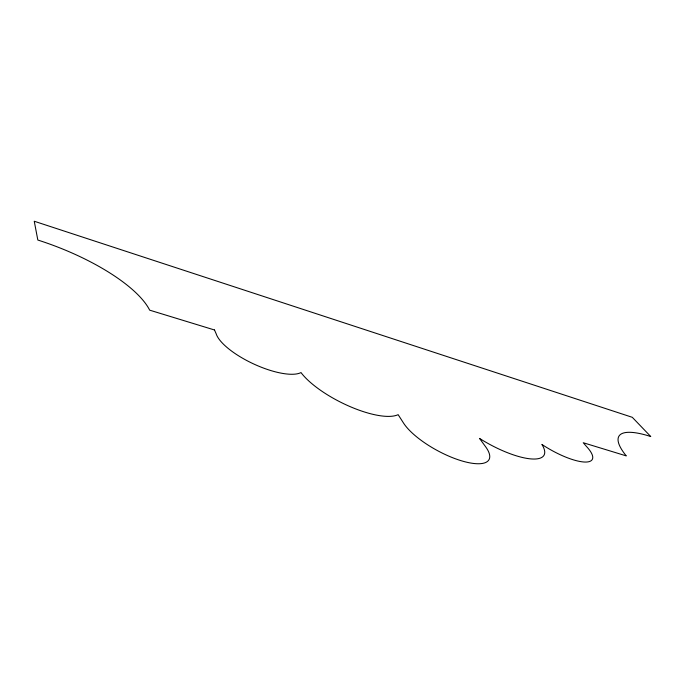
<?xml version="1.0" encoding="UTF-8"?>
<svg xmlns="http://www.w3.org/2000/svg" width="685" height="685" viewBox="0 0 685 685"><rect width="100%" height="100%" fill="white"/><g stroke="black" fill="none" stroke-linecap="round" stroke-linejoin="round"><path stroke-width="1.03" d="M214.499 329.982L149.673 310.159A117.212 39.961 21 0 0 37.829 240.041L34.25 221.246L632.289 417.311L650.75 436.533A83.904 21.92 31.3 0 0 626.278 455.893L583.243 442.733L586.446 446.44A41.956 12.27 29.8 0 1 584.468 462.032A41.956 12.27 29.8 0 1 541.886 444.428A54.766 16.971 29.1 0 1 530.413 458.856A54.766 16.971 29.1 0 1 479.526 438.417L485.596 446.731A49.936 16.731 28.5 0 1 462.555 461.125A49.936 16.731 28.5 0 1 403.516 423.039L398.139 414.656A58.764 19.625 26.7 0 1 349.607 406.402A58.764 19.625 26.7 0 1 301.006 372.571A48.532 16.346 25 0 1 254.229 364.214A48.532 16.346 25 0 1 216.16 333.749L214.499 329.982"/></g></svg>
